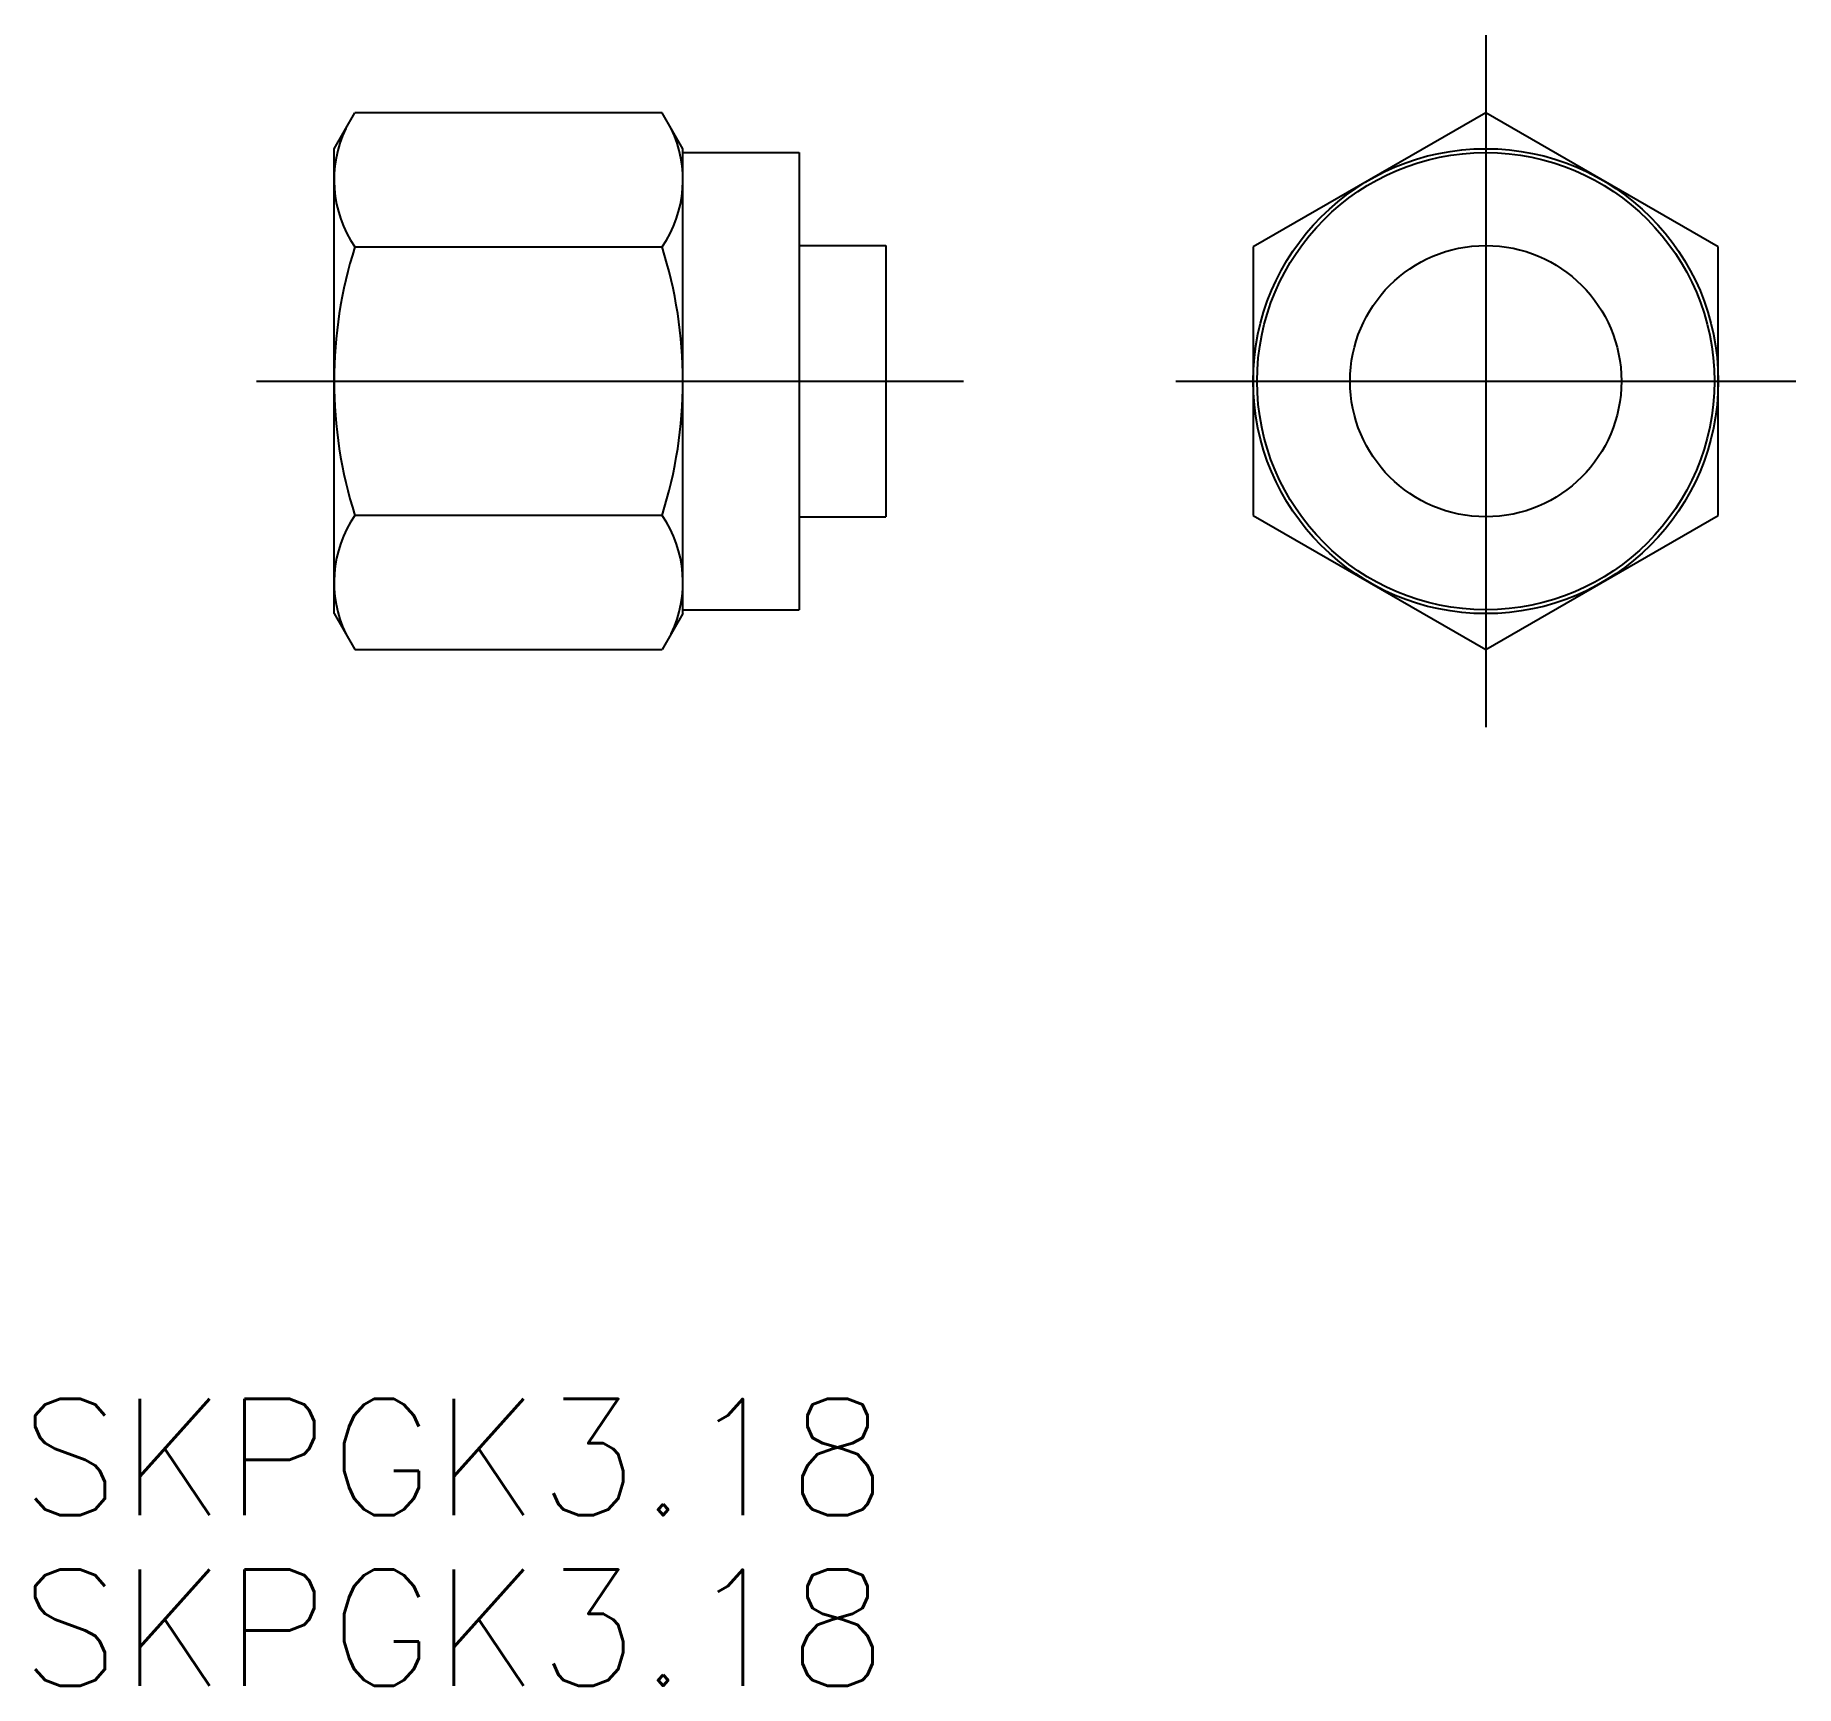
# Model space of a CAD drawing. Extents: x -37.4 to 8, y -33.7 to 8.9.
import ezdxf

# ---------------------------------------------------------------- set-up
doc = ezdxf.new("R2010")
doc.units = 0
doc.linetypes.add('CENTER', pattern=[50.8, 31.75, -6.35, 6.35, -6.35])
doc.layers.get('0').update_dxf_attribs({"linetype": 'CONTINUOUS'})
doc.layers.add('CENTER', color=1, linetype='CENTER')
doc.styles.get("Standard").update_dxf_attribs({"font": 'txt.shx', "height": 3, "bigfont": 'bigfont.shx'})

# ---------------------------------------------------------------- blocks, each defined once
blk = doc.blocks.new('*U7')
at = {"color": 7, "linetype": 'CONTINUOUS'}
blk.add_text('SKPGK3.18', height=3, dxfattribs=at).set_placement((-37.812, -29.266))
blk = doc.blocks.new('*U8')
at = {"color": 7, "linetype": 'CONTINUOUS'}
blk.add_text('SKPGK3.18', height=3, dxfattribs=at).set_placement((-37.812, -33.669))

msp = doc.modelspace()

# ---------------------------------------------------------------- linework, layer by layer
at = {"color": 7, "linetype": 'CONTINUOUS'}
for p, q in [((-29.715, 6), (-29.179, 6.928)), ((-21.251, 6.928), (-29.179, 6.928)), ((-20.715, 6), (-21.251, 6.928)), ((0, 6.928), (-6, 3.464)), ((6, 3.464), (0, 6.928)), ((-29.715, -6), (-29.715, 6)), ((-20.715, -6), (-20.715, 6)), ((-20.715, 5.9), (-17.715, 5.9)), ((-17.715, 5.9), (-17.715, -5.9)), ((-29.179, 3.464), (-21.251, 3.464)), ((-17.715, 3.5), (-15.475, 3.5)), ((-15.475, 3.5), (-15.475, -3.5)), ((-6, 3.464), (-6, -3.464)), ((6, -3.464), (6, 3.464)), ((-21.251, -3.464), (-29.179, -3.464)), ((-17.715, -3.5), (-15.475, -3.5)), ((-6, -3.464), (0, -6.928)), ((0, -6.928), (6, -3.464)), ((-20.715, -5.9), (-17.715, -5.9)), ((-29.715, -6), (-29.179, -6.928)), ((-20.715, -6), (-21.251, -6.928)), ((-29.179, -6.928), (-21.251, -6.928))]:
    msp.add_line(p, q, dxfattribs=at)
for radius in [6, 5.9, 3.5]:
    msp.add_circle((0, 0), radius, dxfattribs=at)
for centre, radius, start, end in [((-26.648, 5.196), 3.067, 154.3842, 214.3842), ((-23.782, 5.196), 3.067, 325.6158, 25.6158), ((-18.251, 0), 11.464, 162.412, 197.588), ((-32.179, 0), 11.464, 342.412, 17.588), ((-26.648, -5.196), 3.067, 145.6158, 205.6158), ((-23.782, -5.196), 3.067, 334.3842, 34.3842)]:
    msp.add_arc(centre, radius, start, end, dxfattribs=at)
at = {"layer": 'CENTER', "color": 1, "linetype": 'CENTER'}
for p, q in [((0, 8.928), (0, -8.928)), ((-31.715, 0), (-13.475, 0)), ((-8, 0), (8, 0))]:
    msp.add_line(p, q, dxfattribs=at)

# ---------------------------------------------------------------- block references
at = {"color": 7, "linetype": 'CONTINUOUS'}
for name in ['*U7', '*U8']:
    msp.add_blockref(name, (0, 0), dxfattribs=at)

doc.saveas('drawing.dxf')
